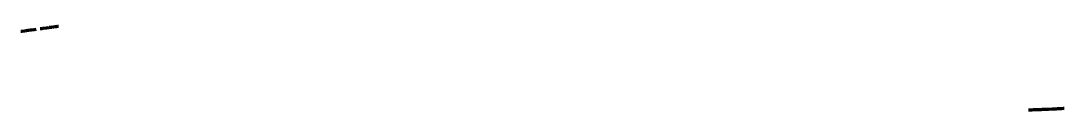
# Model space of a CAD drawing. Header units: metres. Extents: x 600529 to 604937, y 1147630 to 1147983.
import ezdxf

# ---------------------------------------------------------------- set-up
doc = ezdxf.new("R2010")
doc.units = ezdxf.units.M
doc.header["$MEASUREMENT"] = 0
doc.linetypes.add('DGN Style 3', pattern=[577.982488, 412.844634, -165.137854])
doc.layers.add('TF_G_TRA_Ledn-_1', color=40, linetype='DGN Style 3', lineweight=100)

msp = doc.modelspace()

# ---------------------------------------------------------------- linework, layer by layer
at = {"layer": 'TF_G_TRA_Ledn-_1'}
for points in [[(600529.113265, 1147961.528077, 19.479129), (600534.329132, 1147962.318979, 19.1014), (600534.333029, 1147962.318825, 19.1011), (600534.342201, 1147962.320463, 19.1005), (600534.474948, 1147962.33923, 19.0922), (600534.749713, 1147962.378398, 19.0751), (600547.476785, 1147964.124623, 18.2819), (600550.105599, 1147964.494987, 18.118), (600550.109636, 1147964.495828, 18.1177), (600550.118569, 1147964.496475, 18.1172), (600550.251415, 1147964.515238, 18.107), (600553.604693, 1147964.984039, 17.851), (600558.019827, 1147965.686044, 17.5129), (600565.946905, 1147966.690947, 16.9087), (600565.960894, 1147966.692896, 16.9076), (600566.09466, 1147966.70962, 16.9066), (600568.036973, 1147966.957028, 16.8917), (600574.360222, 1147967.823727, 16.8433), (600574.36332, 1147967.823605, 16.8432), (600574.376329, 1147967.826093, 16.8431), (600574.510135, 1147967.843817, 16.8436), (600585.291826, 1147969.315733, 16.8831), (600585.2979, 1147969.317494, 16.8831), (600585.311069, 1147969.318975, 16.8831), (600585.444776, 1147969.336703, 16.8836), (600593.324031, 1147970.418412, 16.912405)], [(600611.04462, 1147972.713876, 16.867071), (600617.437663, 1147973.527196, 16.8432), (600621.45445, 1147974.096844, 16.8282), (600621.467559, 1147974.099328, 16.8282), (600621.601304, 1147974.118055, 16.8284), (600637.2627, 1147976.332641, 16.8603), (600637.275309, 1147976.335145, 16.8603), (600637.409255, 1147976.353864, 16.8606), (600646.958055, 1147977.701422, 16.883), (600647.432651, 1147977.810746, 16.8842), (600647.44476, 1147977.813269, 16.8842), (600647.578063, 1147977.841021, 16.8965), (600649.238292, 1147978.195665, 17.0499), (600652.185916, 1147978.557418, 17.3184), (600660.2171, 1147979.537684, 18.0497), (600663.208342, 1147979.916727, 18.3222), (600663.211379, 1147979.917607, 18.3225), (600663.224548, 1147979.919088, 18.3237), (600663.359254, 1147979.936776, 18.3383), (600666.374469, 1147980.334886, 18.6645), (600669.773391, 1147980.798878, 19.0325), (600672.763356, 1147981.219003, 19.3564), (600678.986104, 1147982.173744, 20.0316), (600678.999073, 1147982.175233, 20.033), (600679.134058, 1147982.194912, 20.0389), (600684.212609, 1147982.929714, 20.2607), (600684.226078, 1147982.931183, 20.2613), (600684.361062, 1147982.950862, 20.2671), (600687.488092, 1147983.406258, 20.403681)], [(604786.299951, 1147630.294681, 39.322948), (604788.457667, 1147630.440278, 39.1151), (604792.003915, 1147630.706285, 38.7734), (604792.016945, 1147630.70677, 38.7721), (604792.16628, 1147630.714873, 38.7617), (604797.130104, 1147630.967827, 38.4181), (604800.333858, 1147631.12429, 38.1963), (604807.217094, 1147631.403383, 37.72), (604807.220191, 1147631.40326, 37.7198), (604807.230123, 1147631.403868, 37.7191), (604807.380578, 1147631.409924, 37.7147), (604823.106202, 1147632.057725, 37.256), (604823.112197, 1147632.057488, 37.2558), (604823.125226, 1147632.057973, 37.2555), (604823.274682, 1147632.064069, 37.2511), (604834.266812, 1147632.510849, 36.9328), (604838.770037, 1147632.605891, 36.8025), (604838.782967, 1147632.606381, 36.8021), (604838.933501, 1147632.614436, 36.8067), (604843.243725, 1147632.84221, 36.9381), (604854.676968, 1147633.308566, 37.2865), (604854.681004, 1147633.309407, 37.2867), (604854.694033, 1147633.309893, 37.2871), (604854.844488, 1147633.315949, 37.2916), (604870.434267, 1147633.945105, 37.7667), (604870.448435, 1147633.946546, 37.7671), (604870.59869, 1147633.952611, 37.7717), (604886.34935, 1147634.598419, 38.2517), (604886.362479, 1147634.598901, 38.2521), (604886.512734, 1147634.604965, 38.2626), (604889.739282, 1147634.730503, 38.4887), (604902.376191, 1147635.319367, 39.3745), (604902.379328, 1147635.320244, 39.3747), (604902.393257, 1147635.320693, 39.3756), (604902.542653, 1147635.327793, 39.379), (604908.150211, 1147635.5843, 39.5038), (604918.385607, 1147636.131073, 39.7318), (604918.398636, 1147636.131558, 39.7321), (604918.54917, 1147636.139613, 39.726), (604924.770285, 1147636.453909, 39.4749), (604934.326557, 1147637.033556, 39.089), (604934.336688, 1147637.034156, 39.0886), (604934.349657, 1147637.035644, 39.0881), (604934.500131, 1147637.044702, 39.0788), (604936.586055, 1147637.169017, 38.950087)]]:
    msp.add_polyline3d(points, dxfattribs=at)

doc.saveas('drawing.dxf')
